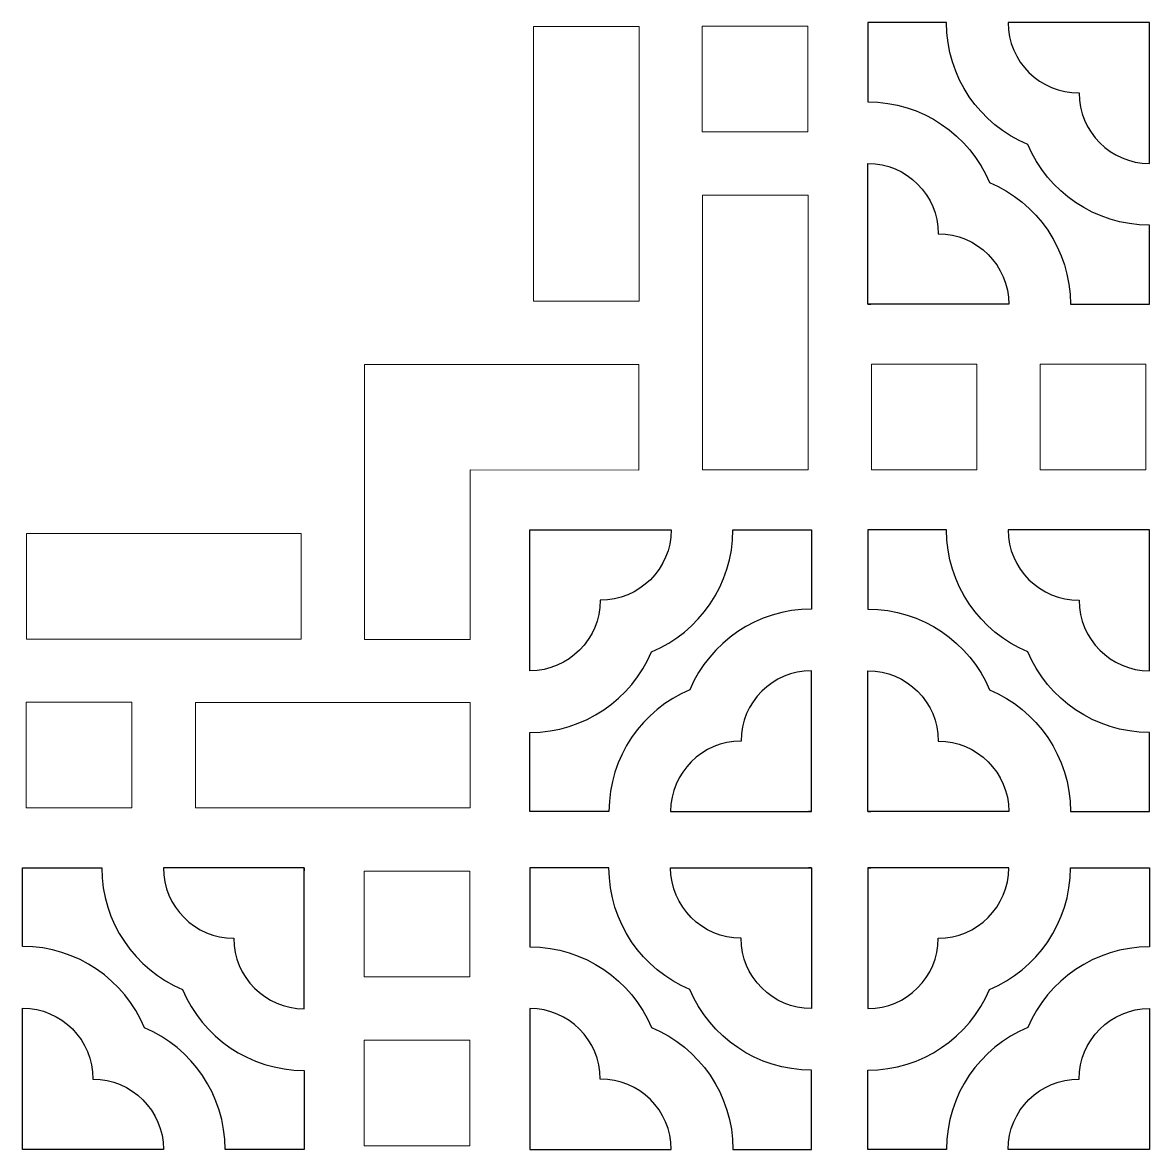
# Model space of a CAD drawing. Header units: centimetres. Extents: x -71 to 71, y -33 to 33.
# Drawn here: x -37.2 to -5.19, y -32.91 to -0.9 of the extents above; entities that cross this region are included whole.
import ezdxf

# ---------------------------------------------------------------- set-up
doc = ezdxf.new("R2010")
doc.units = ezdxf.units.CM
doc.header["$MEASUREMENT"] = 0
doc.layers.add('layer 1', color=7, linetype='Continuous')

msp = doc.modelspace()

# ---------------------------------------------------------------- linework, layer by layer
at = {"layer": 'layer 1', "color": 114, "lineweight": 9}
msp.add_lwpolyline([(-27.49494, -28.00771), (-24.49494, -28.00771), (-24.49494, -25.00773), (-27.49494, -25.00773), (-27.49494, -28.00771)], close=True, dxfattribs=at)
at = {"layer": 'layer 1', "color": 114}
for points, knots in [([(-8.64299, -4.36372), (-8.07369, -5.70974), (-6.74087, -6.6542), (-5.18773, -6.6542), (-5.18773, -6.6542), (-5.18773, -6.6542), (-5.18773, -8.9), (-5.18773, -8.9), (-5.18773, -8.9), (-5.18773, -8.9), (-7.43353, -8.9), (-7.43353, -8.9), (-7.43353, -8.9), (-7.43353, -7.34353), (-8.38219, -6.00849), (-9.73284, -5.44125), (-9.73284, -5.44125), (-10.30242, -4.09585), (-11.63503, -3.15167), (-13.18773, -3.15167), (-13.18773, -3.15167), (-13.18773, -3.15167), (-13.18773, -0.9), (-13.18773, -0.9), (-13.18773, -0.9), (-13.18773, -0.9), (-10.95367, -0.9), (-10.95367, -0.9), (-10.95367, -0.9), (-10.95367, -2.46078), (-9.99961, -3.79919), (-8.64299, -4.36372), (-8.64299, -4.36372), (-8.64299, -4.36372), (-8.64299, -4.36372), (-8.64299, -4.36372)], [0, 0, 0, 0, 0.1, 0.1, 0.1, 0.1, 0.2, 0.2, 0.2, 0.2, 0.3, 0.3, 0.3, 0.3, 0.4, 0.4, 0.4, 0.4, 0.5, 0.5, 0.5, 0.5, 0.6, 0.6, 0.6, 0.6, 0.7, 0.7, 0.7, 0.7, 0.8, 0.8, 0.8, 0.8, 1, 1, 1, 1]), ([(-5.18773, -4.9041), (-6.2904, -4.9041), (-7.18771, -4.00073), (-7.18771, -2.89993), (-7.18771, -2.89993), (-8.29281, -2.90823), (-9.20367, -2.00559), (-9.20367, -0.9), (-9.20367, -0.9), (-9.20367, -0.9), (-5.18773, -0.9), (-5.18773, -0.9), (-5.18773, -0.9), (-5.18773, -0.9), (-5.18773, -4.9041), (-5.18773, -4.9041)], [0, 0, 0, 0, 0.2, 0.2, 0.2, 0.2, 0.4, 0.4, 0.4, 0.4, 0.6, 0.6, 0.6, 0.6, 1, 1, 1, 1]), ([(-11.18773, -6.9), (-11.18773, -5.79561), (-12.08334, -4.90167), (-13.18773, -4.90167), (-13.18773, -4.90167), (-13.18773, -4.90167), (-13.18773, -8.9), (-13.18773, -8.9), (-13.18773, -8.9), (-13.18773, -8.9), (-9.18353, -8.9), (-9.18353, -8.9), (-9.18353, -8.9), (-9.18353, -7.7974), (-10.08695, -6.9), (-11.18773, -6.9), (-11.18773, -6.9), (-11.18773, -6.9), (-11.18773, -6.9), (-11.18773, -6.9)], [0, 0, 0, 0, 0.16666667, 0.16666667, 0.16666667, 0.16666667, 0.33333333, 0.33333333, 0.33333333, 0.33333333, 0.5, 0.5, 0.5, 0.5, 0.66666667, 0.66666667, 0.66666667, 0.66666667, 1, 1, 1, 1]), ([(-13.10531, -8.9), (-13.13266, -8.9011), (-13.16013, -8.90167), (-13.18773, -8.90167), (-13.18773, -8.90167), (-13.18785, -8.90167), (-13.18798, -8.90166), (-13.18811, -8.90166), (-13.18811, -8.90166), (-13.18811, -8.90166), (-13.10531, -8.9), (-13.10531, -8.9)], [0, 0, 0, 0, 0.25, 0.25, 0.25, 0.25, 0.5, 0.5, 0.5, 0.5, 1, 1, 1, 1]), ([(-22.78727, -19.31185), (-21.6846, -19.31185), (-20.78729, -18.40848), (-20.78729, -17.30768), (-20.78729, -17.30768), (-19.68219, -17.31598), (-18.77133, -16.41334), (-18.77133, -15.30775), (-18.77133, -15.30775), (-18.77133, -15.30775), (-22.78727, -15.30775), (-22.78727, -15.30775), (-22.78727, -15.30775), (-22.78727, -15.30775), (-22.78727, -19.31185), (-22.78727, -19.31185)], [0, 0, 0, 0, 0.2, 0.2, 0.2, 0.2, 0.4, 0.4, 0.4, 0.4, 0.6, 0.6, 0.6, 0.6, 1, 1, 1, 1]), ([(-19.33201, -18.77147), (-19.90131, -20.11749), (-21.23413, -21.06195), (-22.78727, -21.06195), (-22.78727, -21.06195), (-22.78727, -21.06195), (-22.78727, -23.30775), (-22.78727, -23.30775), (-22.78727, -23.30775), (-22.78727, -23.30775), (-20.54147, -23.30775), (-20.54147, -23.30775), (-20.54147, -23.30775), (-20.54147, -21.75128), (-19.59281, -20.41624), (-18.24216, -19.849), (-18.24216, -19.849), (-17.67258, -18.5036), (-16.33997, -17.55942), (-14.78727, -17.55942), (-14.78727, -17.55942), (-14.78727, -17.55942), (-14.78727, -15.30775), (-14.78727, -15.30775), (-14.78727, -15.30775), (-14.78727, -15.30775), (-17.02133, -15.30775), (-17.02133, -15.30775), (-17.02133, -15.30775), (-17.02133, -16.86853), (-17.97539, -18.20694), (-19.33201, -18.77147), (-19.33201, -18.77147), (-19.33201, -18.77147), (-19.33201, -18.77147), (-19.33201, -18.77147)], [0, 0, 0, 0, 0.1, 0.1, 0.1, 0.1, 0.2, 0.2, 0.2, 0.2, 0.3, 0.3, 0.3, 0.3, 0.4, 0.4, 0.4, 0.4, 0.5, 0.5, 0.5, 0.5, 0.6, 0.6, 0.6, 0.6, 0.7, 0.7, 0.7, 0.7, 0.8, 0.8, 0.8, 0.8, 1, 1, 1, 1]), ([(-8.64253, -18.77147), (-8.07323, -20.11749), (-6.74041, -21.06195), (-5.18727, -21.06195), (-5.18727, -21.06195), (-5.18727, -21.06195), (-5.18727, -23.30775), (-5.18727, -23.30775), (-5.18727, -23.30775), (-5.18727, -23.30775), (-7.43307, -23.30775), (-7.43307, -23.30775), (-7.43307, -23.30775), (-7.43307, -21.75128), (-8.38173, -20.41624), (-9.73238, -19.849), (-9.73238, -19.849), (-10.30196, -18.5036), (-11.63457, -17.55942), (-13.18727, -17.55942), (-13.18727, -17.55942), (-13.18727, -17.55942), (-13.18727, -15.30775), (-13.18727, -15.30775), (-13.18727, -15.30775), (-13.18727, -15.30775), (-10.95321, -15.30775), (-10.95321, -15.30775), (-10.95321, -15.30775), (-10.95321, -16.86853), (-9.99915, -18.20694), (-8.64253, -18.77147), (-8.64253, -18.77147), (-8.64253, -18.77147), (-8.64253, -18.77147), (-8.64253, -18.77147)], [0, 0, 0, 0, 0.1, 0.1, 0.1, 0.1, 0.2, 0.2, 0.2, 0.2, 0.3, 0.3, 0.3, 0.3, 0.4, 0.4, 0.4, 0.4, 0.5, 0.5, 0.5, 0.5, 0.6, 0.6, 0.6, 0.6, 0.7, 0.7, 0.7, 0.7, 0.8, 0.8, 0.8, 0.8, 1, 1, 1, 1]), ([(-5.18727, -19.31185), (-6.28994, -19.31185), (-7.18725, -18.40848), (-7.18725, -17.30768), (-7.18725, -17.30768), (-8.29235, -17.31598), (-9.20321, -16.41334), (-9.20321, -15.30775), (-9.20321, -15.30775), (-9.20321, -15.30775), (-5.18727, -15.30775), (-5.18727, -15.30775), (-5.18727, -15.30775), (-5.18727, -15.30775), (-5.18727, -19.31185), (-5.18727, -19.31185)], [0, 0, 0, 0, 0.2, 0.2, 0.2, 0.2, 0.4, 0.4, 0.4, 0.4, 0.6, 0.6, 0.6, 0.6, 1, 1, 1, 1]), ([(-16.78727, -21.30775), (-16.78727, -20.20336), (-15.89166, -19.30942), (-14.78727, -19.30942), (-14.78727, -19.30942), (-14.78727, -19.30942), (-14.78727, -23.30775), (-14.78727, -23.30775), (-14.78727, -23.30775), (-14.78727, -23.30775), (-18.79147, -23.30775), (-18.79147, -23.30775), (-18.79147, -23.30775), (-18.79147, -22.20515), (-17.88805, -21.30775), (-16.78727, -21.30775), (-16.78727, -21.30775), (-16.78727, -21.30775), (-16.78727, -21.30775), (-16.78727, -21.30775)], [0, 0, 0, 0, 0.16666667, 0.16666667, 0.16666667, 0.16666667, 0.33333333, 0.33333333, 0.33333333, 0.33333333, 0.5, 0.5, 0.5, 0.5, 0.66666667, 0.66666667, 0.66666667, 0.66666667, 1, 1, 1, 1]), ([(-11.18727, -21.30775), (-11.18727, -20.20336), (-12.08288, -19.30942), (-13.18727, -19.30942), (-13.18727, -19.30942), (-13.18727, -19.30942), (-13.18727, -23.30775), (-13.18727, -23.30775), (-13.18727, -23.30775), (-13.18727, -23.30775), (-9.18307, -23.30775), (-9.18307, -23.30775), (-9.18307, -23.30775), (-9.18307, -22.20515), (-10.08649, -21.30775), (-11.18727, -21.30775), (-11.18727, -21.30775), (-11.18727, -21.30775), (-11.18727, -21.30775), (-11.18727, -21.30775)], [0, 0, 0, 0, 0.16666667, 0.16666667, 0.16666667, 0.16666667, 0.33333333, 0.33333333, 0.33333333, 0.33333333, 0.5, 0.5, 0.5, 0.5, 0.66666667, 0.66666667, 0.66666667, 0.66666667, 1, 1, 1, 1]), ([(-14.86969, -23.30775), (-14.84234, -23.30885), (-14.81487, -23.30942), (-14.78727, -23.30942), (-14.78727, -23.30942), (-14.78715, -23.30942), (-14.78702, -23.30941), (-14.78689, -23.30941), (-14.78689, -23.30941), (-14.78689, -23.30941), (-14.86969, -23.30775), (-14.86969, -23.30775)], [0, 0, 0, 0, 0.25, 0.25, 0.25, 0.25, 0.5, 0.5, 0.5, 0.5, 1, 1, 1, 1]), ([(-13.10485, -23.30775), (-13.1322, -23.30885), (-13.15967, -23.30942), (-13.18727, -23.30942), (-13.18727, -23.30942), (-13.18739, -23.30942), (-13.18752, -23.30941), (-13.18765, -23.30941), (-13.18765, -23.30941), (-13.18765, -23.30941), (-13.10485, -23.30775), (-13.10485, -23.30775)], [0, 0, 0, 0, 0.25, 0.25, 0.25, 0.25, 0.5, 0.5, 0.5, 0.5, 1, 1, 1, 1]), ([(-33.7363, -29.45244), (-32.39028, -30.02174), (-31.44582, -31.35456), (-31.44582, -32.9077), (-31.44582, -32.9077), (-31.44582, -32.9077), (-29.20002, -32.9077), (-29.20002, -32.9077), (-29.20002, -32.9077), (-29.20002, -32.9077), (-29.20002, -30.6619), (-29.20002, -30.6619), (-29.20002, -30.6619), (-30.75649, -30.6619), (-32.09153, -29.71324), (-32.65877, -28.36259), (-32.65877, -28.36259), (-34.00417, -27.79301), (-34.94835, -26.4604), (-34.94835, -24.9077), (-34.94835, -24.9077), (-34.94835, -24.9077), (-37.20002, -24.9077), (-37.20002, -24.9077), (-37.20002, -24.9077), (-37.20002, -24.9077), (-37.20002, -27.14176), (-37.20002, -27.14176), (-37.20002, -27.14176), (-35.63924, -27.14176), (-34.30083, -28.09582), (-33.7363, -29.45244), (-33.7363, -29.45244), (-33.7363, -29.45244), (-33.7363, -29.45244), (-33.7363, -29.45244)], [0, 0, 0, 0, 0.1, 0.1, 0.1, 0.1, 0.2, 0.2, 0.2, 0.2, 0.3, 0.3, 0.3, 0.3, 0.4, 0.4, 0.4, 0.4, 0.5, 0.5, 0.5, 0.5, 0.6, 0.6, 0.6, 0.6, 0.7, 0.7, 0.7, 0.7, 0.8, 0.8, 0.8, 0.8, 1, 1, 1, 1]), ([(-31.20002, -26.9077), (-32.30441, -26.9077), (-33.19835, -26.01209), (-33.19835, -24.9077), (-33.19835, -24.9077), (-33.19835, -24.9077), (-29.20002, -24.9077), (-29.20002, -24.9077), (-29.20002, -24.9077), (-29.20002, -24.9077), (-29.20002, -28.9119), (-29.20002, -28.9119), (-29.20002, -28.9119), (-30.30262, -28.9119), (-31.20002, -28.00848), (-31.20002, -26.9077), (-31.20002, -26.9077), (-31.20002, -26.9077), (-31.20002, -26.9077), (-31.20002, -26.9077)], [0, 0, 0, 0, 0.16666667, 0.16666667, 0.16666667, 0.16666667, 0.33333333, 0.33333333, 0.33333333, 0.33333333, 0.5, 0.5, 0.5, 0.5, 0.66666667, 0.66666667, 0.66666667, 0.66666667, 1, 1, 1, 1]), ([(-29.20002, -24.99012), (-29.19892, -24.96277), (-29.19835, -24.9353), (-29.19835, -24.9077), (-29.19835, -24.9077), (-29.19835, -24.90758), (-29.19836, -24.90745), (-29.19836, -24.90732), (-29.19836, -24.90732), (-29.19836, -24.90732), (-29.20002, -24.99012), (-29.20002, -24.99012)], [0, 0, 0, 0, 0.25, 0.25, 0.25, 0.25, 0.5, 0.5, 0.5, 0.5, 1, 1, 1, 1]), ([(-19.33201, -29.44403), (-19.90131, -28.09801), (-21.23413, -27.15355), (-22.78727, -27.15355), (-22.78727, -27.15355), (-22.78727, -27.15355), (-22.78727, -24.90775), (-22.78727, -24.90775), (-22.78727, -24.90775), (-22.78727, -24.90775), (-20.54147, -24.90775), (-20.54147, -24.90775), (-20.54147, -24.90775), (-20.54147, -26.46422), (-19.59281, -27.79926), (-18.24216, -28.3665), (-18.24216, -28.3665), (-17.67258, -29.7119), (-16.33997, -30.65608), (-14.78727, -30.65608), (-14.78727, -30.65608), (-14.78727, -30.65608), (-14.78727, -32.90775), (-14.78727, -32.90775), (-14.78727, -32.90775), (-14.78727, -32.90775), (-17.02133, -32.90775), (-17.02133, -32.90775), (-17.02133, -32.90775), (-17.02133, -31.34697), (-17.97539, -30.00856), (-19.33201, -29.44403), (-19.33201, -29.44403), (-19.33201, -29.44403), (-19.33201, -29.44403), (-19.33201, -29.44403)], [0, 0, 0, 0, 0.1, 0.1, 0.1, 0.1, 0.2, 0.2, 0.2, 0.2, 0.3, 0.3, 0.3, 0.3, 0.4, 0.4, 0.4, 0.4, 0.5, 0.5, 0.5, 0.5, 0.6, 0.6, 0.6, 0.6, 0.7, 0.7, 0.7, 0.7, 0.8, 0.8, 0.8, 0.8, 1, 1, 1, 1]), ([(-16.78727, -26.90775), (-16.78727, -28.01214), (-15.89166, -28.90608), (-14.78727, -28.90608), (-14.78727, -28.90608), (-14.78727, -28.90608), (-14.78727, -24.90775), (-14.78727, -24.90775), (-14.78727, -24.90775), (-14.78727, -24.90775), (-18.79147, -24.90775), (-18.79147, -24.90775), (-18.79147, -24.90775), (-18.79147, -26.01035), (-17.88805, -26.90775), (-16.78727, -26.90775), (-16.78727, -26.90775), (-16.78727, -26.90775), (-16.78727, -26.90775), (-16.78727, -26.90775)], [0, 0, 0, 0, 0.16666667, 0.16666667, 0.16666667, 0.16666667, 0.33333333, 0.33333333, 0.33333333, 0.33333333, 0.5, 0.5, 0.5, 0.5, 0.66666667, 0.66666667, 0.66666667, 0.66666667, 1, 1, 1, 1]), ([(-14.86969, -24.90775), (-14.84234, -24.90665), (-14.81487, -24.90608), (-14.78727, -24.90608), (-14.78727, -24.90608), (-14.78715, -24.90608), (-14.78702, -24.90609), (-14.78689, -24.90609), (-14.78689, -24.90609), (-14.78689, -24.90609), (-14.86969, -24.90775), (-14.86969, -24.90775)], [0, 0, 0, 0, 0.25, 0.25, 0.25, 0.25, 0.5, 0.5, 0.5, 0.5, 1, 1, 1, 1]), ([(-13.10485, -24.90775), (-13.1322, -24.90665), (-13.15967, -24.90608), (-13.18727, -24.90608), (-13.18727, -24.90608), (-13.18739, -24.90608), (-13.18752, -24.90609), (-13.18765, -24.90609), (-13.18765, -24.90609), (-13.18765, -24.90609), (-13.10485, -24.90775), (-13.10485, -24.90775)], [0, 0, 0, 0, 0.25, 0.25, 0.25, 0.25, 0.5, 0.5, 0.5, 0.5, 1, 1, 1, 1]), ([(-8.64253, -29.44403), (-8.07323, -28.09801), (-6.74041, -27.15355), (-5.18727, -27.15355), (-5.18727, -27.15355), (-5.18727, -27.15355), (-5.18727, -24.90775), (-5.18727, -24.90775), (-5.18727, -24.90775), (-5.18727, -24.90775), (-7.43307, -24.90775), (-7.43307, -24.90775), (-7.43307, -24.90775), (-7.43307, -26.46422), (-8.38173, -27.79926), (-9.73238, -28.3665), (-9.73238, -28.3665), (-10.30196, -29.7119), (-11.63457, -30.65608), (-13.18727, -30.65608), (-13.18727, -30.65608), (-13.18727, -30.65608), (-13.18727, -32.90775), (-13.18727, -32.90775), (-13.18727, -32.90775), (-13.18727, -32.90775), (-10.95321, -32.90775), (-10.95321, -32.90775), (-10.95321, -32.90775), (-10.95321, -31.34697), (-9.99915, -30.00856), (-8.64253, -29.44403), (-8.64253, -29.44403), (-8.64253, -29.44403), (-8.64253, -29.44403), (-8.64253, -29.44403)], [0, 0, 0, 0, 0.1, 0.1, 0.1, 0.1, 0.2, 0.2, 0.2, 0.2, 0.3, 0.3, 0.3, 0.3, 0.4, 0.4, 0.4, 0.4, 0.5, 0.5, 0.5, 0.5, 0.6, 0.6, 0.6, 0.6, 0.7, 0.7, 0.7, 0.7, 0.8, 0.8, 0.8, 0.8, 1, 1, 1, 1]), ([(-11.18727, -26.90775), (-11.18727, -28.01214), (-12.08288, -28.90608), (-13.18727, -28.90608), (-13.18727, -28.90608), (-13.18727, -28.90608), (-13.18727, -24.90775), (-13.18727, -24.90775), (-13.18727, -24.90775), (-13.18727, -24.90775), (-9.18307, -24.90775), (-9.18307, -24.90775), (-9.18307, -24.90775), (-9.18307, -26.01035), (-10.08649, -26.90775), (-11.18727, -26.90775), (-11.18727, -26.90775), (-11.18727, -26.90775), (-11.18727, -26.90775), (-11.18727, -26.90775)], [0, 0, 0, 0, 0.16666667, 0.16666667, 0.16666667, 0.16666667, 0.33333333, 0.33333333, 0.33333333, 0.33333333, 0.5, 0.5, 0.5, 0.5, 0.66666667, 0.66666667, 0.66666667, 0.66666667, 1, 1, 1, 1]), ([(-33.19592, -32.9077), (-33.19592, -31.80503), (-34.09929, -30.90772), (-35.20009, -30.90772), (-35.20009, -30.90772), (-35.19179, -29.80262), (-36.09443, -28.89176), (-37.20002, -28.89176), (-37.20002, -28.89176), (-37.20002, -28.89176), (-37.20002, -32.9077), (-37.20002, -32.9077), (-37.20002, -32.9077), (-37.20002, -32.9077), (-33.19592, -32.9077), (-33.19592, -32.9077)], [0, 0, 0, 0, 0.2, 0.2, 0.2, 0.2, 0.4, 0.4, 0.4, 0.4, 0.6, 0.6, 0.6, 0.6, 1, 1, 1, 1]), ([(-22.78727, -28.90365), (-21.6846, -28.90365), (-20.78729, -29.80702), (-20.78729, -30.90782), (-20.78729, -30.90782), (-19.68219, -30.89952), (-18.77133, -31.80216), (-18.77133, -32.90775), (-18.77133, -32.90775), (-18.77133, -32.90775), (-22.78727, -32.90775), (-22.78727, -32.90775), (-22.78727, -32.90775), (-22.78727, -32.90775), (-22.78727, -28.90365), (-22.78727, -28.90365)], [0, 0, 0, 0, 0.2, 0.2, 0.2, 0.2, 0.4, 0.4, 0.4, 0.4, 0.6, 0.6, 0.6, 0.6, 1, 1, 1, 1]), ([(-5.18727, -28.90365), (-6.28994, -28.90365), (-7.18725, -29.80702), (-7.18725, -30.90782), (-7.18725, -30.90782), (-8.29235, -30.89952), (-9.20321, -31.80216), (-9.20321, -32.90775), (-9.20321, -32.90775), (-9.20321, -32.90775), (-5.18727, -32.90775), (-5.18727, -32.90775), (-5.18727, -32.90775), (-5.18727, -32.90775), (-5.18727, -28.90365), (-5.18727, -28.90365)], [0, 0, 0, 0, 0.2, 0.2, 0.2, 0.2, 0.4, 0.4, 0.4, 0.4, 0.6, 0.6, 0.6, 0.6, 1, 1, 1, 1])]:
    msp.add_open_spline(points, degree=3, knots=knots, dxfattribs=at)
at = {"layer": 'layer 1', "color": 250, "lineweight": 9}
for points, knots in [([(-8.64299, -4.36372), (-8.07369, -5.70974), (-6.74087, -6.6542), (-5.18773, -6.6542), (-5.18773, -6.6542), (-5.18773, -6.6542), (-5.18773, -8.9), (-5.18773, -8.9), (-5.18773, -8.9), (-5.18773, -8.9), (-7.43353, -8.9), (-7.43353, -8.9), (-7.43353, -8.9), (-7.43353, -7.34353), (-8.38219, -6.00849), (-9.73284, -5.44125), (-9.73284, -5.44125), (-10.30242, -4.09585), (-11.63503, -3.15167), (-13.18773, -3.15167), (-13.18773, -3.15167), (-13.18773, -3.15167), (-13.18773, -0.9), (-13.18773, -0.9), (-13.18773, -0.9), (-13.18773, -0.9), (-10.95367, -0.9), (-10.95367, -0.9), (-10.95367, -0.9), (-10.95367, -2.46078), (-9.99961, -3.79919), (-8.64299, -4.36372)], [0, 0, 0, 0, 0.11111111, 0.11111111, 0.11111111, 0.11111111, 0.22222222, 0.22222222, 0.22222222, 0.22222222, 0.33333333, 0.33333333, 0.33333333, 0.33333333, 0.44444444, 0.44444444, 0.44444444, 0.44444444, 0.55555556, 0.55555556, 0.55555556, 0.55555556, 0.66666667, 0.66666667, 0.66666667, 0.66666667, 0.77777778, 0.77777778, 0.77777778, 0.77777778, 1, 1, 1, 1]), ([(-5.18773, -4.9041), (-6.2904, -4.9041), (-7.18771, -4.00073), (-7.18771, -2.89993), (-7.18771, -2.89993), (-8.29281, -2.90823), (-9.20367, -2.00559), (-9.20367, -0.9), (-9.20367, -0.9), (-9.20367, -0.9), (-5.18773, -0.9), (-5.18773, -0.9), (-5.18773, -0.9), (-5.18773, -0.9), (-5.18773, -4.9041), (-5.18773, -4.9041)], [0, 0, 0, 0, 0.2, 0.2, 0.2, 0.2, 0.4, 0.4, 0.4, 0.4, 0.6, 0.6, 0.6, 0.6, 1, 1, 1, 1]), ([(-11.18773, -6.9), (-11.18773, -5.79561), (-12.08334, -4.90167), (-13.18773, -4.90167), (-13.18773, -4.90167), (-13.18773, -4.90167), (-13.18773, -8.9), (-13.18773, -8.9), (-13.18773, -8.9), (-13.18773, -8.9), (-9.18353, -8.9), (-9.18353, -8.9), (-9.18353, -8.9), (-9.18353, -7.7974), (-10.08695, -6.9), (-11.18773, -6.9)], [0, 0, 0, 0, 0.2, 0.2, 0.2, 0.2, 0.4, 0.4, 0.4, 0.4, 0.6, 0.6, 0.6, 0.6, 1, 1, 1, 1]), ([(-13.10531, -8.9), (-13.13266, -8.9011), (-13.16013, -8.90167), (-13.18773, -8.90167), (-13.18773, -8.90167), (-13.18785, -8.90167), (-13.18798, -8.90166), (-13.18811, -8.90166)], [0, 0, 0, 0, 0.33333333, 0.33333333, 0.33333333, 0.33333333, 1, 1, 1, 1]), ([(-22.78727, -19.31185), (-21.6846, -19.31185), (-20.78729, -18.40848), (-20.78729, -17.30768), (-20.78729, -17.30768), (-19.68219, -17.31598), (-18.77133, -16.41334), (-18.77133, -15.30775), (-18.77133, -15.30775), (-18.77133, -15.30775), (-22.78727, -15.30775), (-22.78727, -15.30775), (-22.78727, -15.30775), (-22.78727, -15.30775), (-22.78727, -19.31185), (-22.78727, -19.31185)], [0, 0, 0, 0, 0.2, 0.2, 0.2, 0.2, 0.4, 0.4, 0.4, 0.4, 0.6, 0.6, 0.6, 0.6, 1, 1, 1, 1]), ([(-19.33201, -18.77147), (-19.90131, -20.11749), (-21.23413, -21.06195), (-22.78727, -21.06195), (-22.78727, -21.06195), (-22.78727, -21.06195), (-22.78727, -23.30775), (-22.78727, -23.30775), (-22.78727, -23.30775), (-22.78727, -23.30775), (-20.54147, -23.30775), (-20.54147, -23.30775), (-20.54147, -23.30775), (-20.54147, -21.75128), (-19.59281, -20.41624), (-18.24216, -19.849), (-18.24216, -19.849), (-17.67258, -18.5036), (-16.33997, -17.55942), (-14.78727, -17.55942), (-14.78727, -17.55942), (-14.78727, -17.55942), (-14.78727, -15.30775), (-14.78727, -15.30775), (-14.78727, -15.30775), (-14.78727, -15.30775), (-17.02133, -15.30775), (-17.02133, -15.30775), (-17.02133, -15.30775), (-17.02133, -16.86853), (-17.97539, -18.20694), (-19.33201, -18.77147)], [0, 0, 0, 0, 0.11111111, 0.11111111, 0.11111111, 0.11111111, 0.22222222, 0.22222222, 0.22222222, 0.22222222, 0.33333333, 0.33333333, 0.33333333, 0.33333333, 0.44444444, 0.44444444, 0.44444444, 0.44444444, 0.55555556, 0.55555556, 0.55555556, 0.55555556, 0.66666667, 0.66666667, 0.66666667, 0.66666667, 0.77777778, 0.77777778, 0.77777778, 0.77777778, 1, 1, 1, 1]), ([(-8.64253, -18.77147), (-8.07323, -20.11749), (-6.74041, -21.06195), (-5.18727, -21.06195), (-5.18727, -21.06195), (-5.18727, -21.06195), (-5.18727, -23.30775), (-5.18727, -23.30775), (-5.18727, -23.30775), (-5.18727, -23.30775), (-7.43307, -23.30775), (-7.43307, -23.30775), (-7.43307, -23.30775), (-7.43307, -21.75128), (-8.38173, -20.41624), (-9.73238, -19.849), (-9.73238, -19.849), (-10.30196, -18.5036), (-11.63457, -17.55942), (-13.18727, -17.55942), (-13.18727, -17.55942), (-13.18727, -17.55942), (-13.18727, -15.30775), (-13.18727, -15.30775), (-13.18727, -15.30775), (-13.18727, -15.30775), (-10.95321, -15.30775), (-10.95321, -15.30775), (-10.95321, -15.30775), (-10.95321, -16.86853), (-9.99915, -18.20694), (-8.64253, -18.77147)], [0, 0, 0, 0, 0.11111111, 0.11111111, 0.11111111, 0.11111111, 0.22222222, 0.22222222, 0.22222222, 0.22222222, 0.33333333, 0.33333333, 0.33333333, 0.33333333, 0.44444444, 0.44444444, 0.44444444, 0.44444444, 0.55555556, 0.55555556, 0.55555556, 0.55555556, 0.66666667, 0.66666667, 0.66666667, 0.66666667, 0.77777778, 0.77777778, 0.77777778, 0.77777778, 1, 1, 1, 1]), ([(-5.18727, -19.31185), (-6.28994, -19.31185), (-7.18725, -18.40848), (-7.18725, -17.30768), (-7.18725, -17.30768), (-8.29235, -17.31598), (-9.20321, -16.41334), (-9.20321, -15.30775), (-9.20321, -15.30775), (-9.20321, -15.30775), (-5.18727, -15.30775), (-5.18727, -15.30775), (-5.18727, -15.30775), (-5.18727, -15.30775), (-5.18727, -19.31185), (-5.18727, -19.31185)], [0, 0, 0, 0, 0.2, 0.2, 0.2, 0.2, 0.4, 0.4, 0.4, 0.4, 0.6, 0.6, 0.6, 0.6, 1, 1, 1, 1]), ([(-16.78727, -21.30775), (-16.78727, -20.20336), (-15.89166, -19.30942), (-14.78727, -19.30942), (-14.78727, -19.30942), (-14.78727, -19.30942), (-14.78727, -23.30775), (-14.78727, -23.30775), (-14.78727, -23.30775), (-14.78727, -23.30775), (-18.79147, -23.30775), (-18.79147, -23.30775), (-18.79147, -23.30775), (-18.79147, -22.20515), (-17.88805, -21.30775), (-16.78727, -21.30775)], [0, 0, 0, 0, 0.2, 0.2, 0.2, 0.2, 0.4, 0.4, 0.4, 0.4, 0.6, 0.6, 0.6, 0.6, 1, 1, 1, 1]), ([(-11.18727, -21.30775), (-11.18727, -20.20336), (-12.08288, -19.30942), (-13.18727, -19.30942), (-13.18727, -19.30942), (-13.18727, -19.30942), (-13.18727, -23.30775), (-13.18727, -23.30775), (-13.18727, -23.30775), (-13.18727, -23.30775), (-9.18307, -23.30775), (-9.18307, -23.30775), (-9.18307, -23.30775), (-9.18307, -22.20515), (-10.08649, -21.30775), (-11.18727, -21.30775)], [0, 0, 0, 0, 0.2, 0.2, 0.2, 0.2, 0.4, 0.4, 0.4, 0.4, 0.6, 0.6, 0.6, 0.6, 1, 1, 1, 1]), ([(-14.86969, -23.30775), (-14.84234, -23.30885), (-14.81487, -23.30942), (-14.78727, -23.30942), (-14.78727, -23.30942), (-14.78715, -23.30942), (-14.78702, -23.30941), (-14.78689, -23.30941)], [0, 0, 0, 0, 0.33333333, 0.33333333, 0.33333333, 0.33333333, 1, 1, 1, 1]), ([(-13.10485, -23.30775), (-13.1322, -23.30885), (-13.15967, -23.30942), (-13.18727, -23.30942), (-13.18727, -23.30942), (-13.18739, -23.30942), (-13.18752, -23.30941), (-13.18765, -23.30941)], [0, 0, 0, 0, 0.33333333, 0.33333333, 0.33333333, 0.33333333, 1, 1, 1, 1]), ([(-33.7363, -29.45244), (-32.39028, -30.02174), (-31.44582, -31.35456), (-31.44582, -32.9077), (-31.44582, -32.9077), (-31.44582, -32.9077), (-29.20002, -32.9077), (-29.20002, -32.9077), (-29.20002, -32.9077), (-29.20002, -32.9077), (-29.20002, -30.6619), (-29.20002, -30.6619), (-29.20002, -30.6619), (-30.75649, -30.6619), (-32.09153, -29.71324), (-32.65877, -28.36259), (-32.65877, -28.36259), (-34.00417, -27.79301), (-34.94835, -26.4604), (-34.94835, -24.9077), (-34.94835, -24.9077), (-34.94835, -24.9077), (-37.20002, -24.9077), (-37.20002, -24.9077), (-37.20002, -24.9077), (-37.20002, -24.9077), (-37.20002, -27.14176), (-37.20002, -27.14176), (-37.20002, -27.14176), (-35.63924, -27.14176), (-34.30083, -28.09582), (-33.7363, -29.45244)], [0, 0, 0, 0, 0.11111111, 0.11111111, 0.11111111, 0.11111111, 0.22222222, 0.22222222, 0.22222222, 0.22222222, 0.33333333, 0.33333333, 0.33333333, 0.33333333, 0.44444444, 0.44444444, 0.44444444, 0.44444444, 0.55555556, 0.55555556, 0.55555556, 0.55555556, 0.66666667, 0.66666667, 0.66666667, 0.66666667, 0.77777778, 0.77777778, 0.77777778, 0.77777778, 1, 1, 1, 1]), ([(-31.20002, -26.9077), (-32.30441, -26.9077), (-33.19835, -26.01209), (-33.19835, -24.9077), (-33.19835, -24.9077), (-33.19835, -24.9077), (-29.20002, -24.9077), (-29.20002, -24.9077), (-29.20002, -24.9077), (-29.20002, -24.9077), (-29.20002, -28.9119), (-29.20002, -28.9119), (-29.20002, -28.9119), (-30.30262, -28.9119), (-31.20002, -28.00848), (-31.20002, -26.9077)], [0, 0, 0, 0, 0.2, 0.2, 0.2, 0.2, 0.4, 0.4, 0.4, 0.4, 0.6, 0.6, 0.6, 0.6, 1, 1, 1, 1]), ([(-29.20002, -24.99012), (-29.19892, -24.96277), (-29.19835, -24.9353), (-29.19835, -24.9077), (-29.19835, -24.9077), (-29.19835, -24.90758), (-29.19836, -24.90745), (-29.19836, -24.90732)], [0, 0, 0, 0, 0.33333333, 0.33333333, 0.33333333, 0.33333333, 1, 1, 1, 1]), ([(-19.33201, -29.44403), (-19.90131, -28.09801), (-21.23413, -27.15355), (-22.78727, -27.15355), (-22.78727, -27.15355), (-22.78727, -27.15355), (-22.78727, -24.90775), (-22.78727, -24.90775), (-22.78727, -24.90775), (-22.78727, -24.90775), (-20.54147, -24.90775), (-20.54147, -24.90775), (-20.54147, -24.90775), (-20.54147, -26.46422), (-19.59281, -27.79926), (-18.24216, -28.3665), (-18.24216, -28.3665), (-17.67258, -29.7119), (-16.33997, -30.65608), (-14.78727, -30.65608), (-14.78727, -30.65608), (-14.78727, -30.65608), (-14.78727, -32.90775), (-14.78727, -32.90775), (-14.78727, -32.90775), (-14.78727, -32.90775), (-17.02133, -32.90775), (-17.02133, -32.90775), (-17.02133, -32.90775), (-17.02133, -31.34697), (-17.97539, -30.00856), (-19.33201, -29.44403)], [0, 0, 0, 0, 0.11111111, 0.11111111, 0.11111111, 0.11111111, 0.22222222, 0.22222222, 0.22222222, 0.22222222, 0.33333333, 0.33333333, 0.33333333, 0.33333333, 0.44444444, 0.44444444, 0.44444444, 0.44444444, 0.55555556, 0.55555556, 0.55555556, 0.55555556, 0.66666667, 0.66666667, 0.66666667, 0.66666667, 0.77777778, 0.77777778, 0.77777778, 0.77777778, 1, 1, 1, 1]), ([(-16.78727, -26.90775), (-16.78727, -28.01214), (-15.89166, -28.90608), (-14.78727, -28.90608), (-14.78727, -28.90608), (-14.78727, -28.90608), (-14.78727, -24.90775), (-14.78727, -24.90775), (-14.78727, -24.90775), (-14.78727, -24.90775), (-18.79147, -24.90775), (-18.79147, -24.90775), (-18.79147, -24.90775), (-18.79147, -26.01035), (-17.88805, -26.90775), (-16.78727, -26.90775)], [0, 0, 0, 0, 0.2, 0.2, 0.2, 0.2, 0.4, 0.4, 0.4, 0.4, 0.6, 0.6, 0.6, 0.6, 1, 1, 1, 1]), ([(-14.86969, -24.90775), (-14.84234, -24.90665), (-14.81487, -24.90608), (-14.78727, -24.90608), (-14.78727, -24.90608), (-14.78715, -24.90608), (-14.78702, -24.90609), (-14.78689, -24.90609)], [0, 0, 0, 0, 0.33333333, 0.33333333, 0.33333333, 0.33333333, 1, 1, 1, 1]), ([(-13.10485, -24.90775), (-13.1322, -24.90665), (-13.15967, -24.90608), (-13.18727, -24.90608), (-13.18727, -24.90608), (-13.18739, -24.90608), (-13.18752, -24.90609), (-13.18765, -24.90609)], [0, 0, 0, 0, 0.33333333, 0.33333333, 0.33333333, 0.33333333, 1, 1, 1, 1]), ([(-8.64253, -29.44403), (-8.07323, -28.09801), (-6.74041, -27.15355), (-5.18727, -27.15355), (-5.18727, -27.15355), (-5.18727, -27.15355), (-5.18727, -24.90775), (-5.18727, -24.90775), (-5.18727, -24.90775), (-5.18727, -24.90775), (-7.43307, -24.90775), (-7.43307, -24.90775), (-7.43307, -24.90775), (-7.43307, -26.46422), (-8.38173, -27.79926), (-9.73238, -28.3665), (-9.73238, -28.3665), (-10.30196, -29.7119), (-11.63457, -30.65608), (-13.18727, -30.65608), (-13.18727, -30.65608), (-13.18727, -30.65608), (-13.18727, -32.90775), (-13.18727, -32.90775), (-13.18727, -32.90775), (-13.18727, -32.90775), (-10.95321, -32.90775), (-10.95321, -32.90775), (-10.95321, -32.90775), (-10.95321, -31.34697), (-9.99915, -30.00856), (-8.64253, -29.44403)], [0, 0, 0, 0, 0.11111111, 0.11111111, 0.11111111, 0.11111111, 0.22222222, 0.22222222, 0.22222222, 0.22222222, 0.33333333, 0.33333333, 0.33333333, 0.33333333, 0.44444444, 0.44444444, 0.44444444, 0.44444444, 0.55555556, 0.55555556, 0.55555556, 0.55555556, 0.66666667, 0.66666667, 0.66666667, 0.66666667, 0.77777778, 0.77777778, 0.77777778, 0.77777778, 1, 1, 1, 1]), ([(-11.18727, -26.90775), (-11.18727, -28.01214), (-12.08288, -28.90608), (-13.18727, -28.90608), (-13.18727, -28.90608), (-13.18727, -28.90608), (-13.18727, -24.90775), (-13.18727, -24.90775), (-13.18727, -24.90775), (-13.18727, -24.90775), (-9.18307, -24.90775), (-9.18307, -24.90775), (-9.18307, -24.90775), (-9.18307, -26.01035), (-10.08649, -26.90775), (-11.18727, -26.90775)], [0, 0, 0, 0, 0.2, 0.2, 0.2, 0.2, 0.4, 0.4, 0.4, 0.4, 0.6, 0.6, 0.6, 0.6, 1, 1, 1, 1]), ([(-33.19592, -32.9077), (-33.19592, -31.80503), (-34.09929, -30.90772), (-35.20009, -30.90772), (-35.20009, -30.90772), (-35.19179, -29.80262), (-36.09443, -28.89176), (-37.20002, -28.89176), (-37.20002, -28.89176), (-37.20002, -28.89176), (-37.20002, -32.9077), (-37.20002, -32.9077), (-37.20002, -32.9077), (-37.20002, -32.9077), (-33.19592, -32.9077), (-33.19592, -32.9077)], [0, 0, 0, 0, 0.2, 0.2, 0.2, 0.2, 0.4, 0.4, 0.4, 0.4, 0.6, 0.6, 0.6, 0.6, 1, 1, 1, 1]), ([(-22.78727, -28.90365), (-21.6846, -28.90365), (-20.78729, -29.80702), (-20.78729, -30.90782), (-20.78729, -30.90782), (-19.68219, -30.89952), (-18.77133, -31.80216), (-18.77133, -32.90775), (-18.77133, -32.90775), (-18.77133, -32.90775), (-22.78727, -32.90775), (-22.78727, -32.90775), (-22.78727, -32.90775), (-22.78727, -32.90775), (-22.78727, -28.90365), (-22.78727, -28.90365)], [0, 0, 0, 0, 0.2, 0.2, 0.2, 0.2, 0.4, 0.4, 0.4, 0.4, 0.6, 0.6, 0.6, 0.6, 1, 1, 1, 1]), ([(-5.18727, -28.90365), (-6.28994, -28.90365), (-7.18725, -29.80702), (-7.18725, -30.90782), (-7.18725, -30.90782), (-8.29235, -30.89952), (-9.20321, -31.80216), (-9.20321, -32.90775), (-9.20321, -32.90775), (-9.20321, -32.90775), (-5.18727, -32.90775), (-5.18727, -32.90775), (-5.18727, -32.90775), (-5.18727, -32.90775), (-5.18727, -28.90365), (-5.18727, -28.90365)], [0, 0, 0, 0, 0.2, 0.2, 0.2, 0.2, 0.4, 0.4, 0.4, 0.4, 0.6, 0.6, 0.6, 0.6, 1, 1, 1, 1])]:
    msp.add_open_spline(points, degree=3, knots=knots, dxfattribs=at)
at = {"layer": 'layer 1', "color": 114, "lineweight": 9}
for points, knots in [([(-19.68525, -1.01498), (-19.68525, -1.01498), (-19.68525, -8.81498), (-19.68525, -8.81498), (-19.68525, -8.81498), (-19.68525, -8.81498), (-22.68524, -8.81498), (-22.68524, -8.81498), (-22.68524, -8.81498), (-22.68524, -8.81498), (-22.68524, -1.01498), (-22.68524, -1.01498), (-22.68524, -1.01498), (-22.68524, -1.01498), (-19.68525, -1.01498), (-19.68525, -1.01498)], [0, 0, 0, 0, 0.2, 0.2, 0.2, 0.2, 0.4, 0.4, 0.4, 0.4, 0.6, 0.6, 0.6, 0.6, 1, 1, 1, 1]), ([(-14.89128, -1.00155), (-14.89128, -1.00155), (-14.89128, -4.00155), (-14.89128, -4.00155), (-14.89128, -4.00155), (-14.89128, -4.00155), (-17.89128, -4.00155), (-17.89128, -4.00155), (-17.89128, -4.00155), (-17.89128, -4.00155), (-17.89128, -1.00155), (-17.89128, -1.00155), (-17.89128, -1.00155), (-17.89128, -1.00155), (-14.89128, -1.00155), (-14.89128, -1.00155)], [0, 0, 0, 0, 0.2, 0.2, 0.2, 0.2, 0.4, 0.4, 0.4, 0.4, 0.6, 0.6, 0.6, 0.6, 1, 1, 1, 1]), ([(-14.8869, -5.80397), (-14.8869, -5.80397), (-14.8869, -13.60397), (-14.8869, -13.60397), (-14.8869, -13.60397), (-14.8869, -13.60397), (-17.88689, -13.60397), (-17.88689, -13.60397), (-17.88689, -13.60397), (-17.88689, -13.60397), (-17.88689, -5.80397), (-17.88689, -5.80397), (-17.88689, -5.80397), (-17.88689, -5.80397), (-14.8869, -5.80397), (-14.8869, -5.80397)], [0, 0, 0, 0, 0.2, 0.2, 0.2, 0.2, 0.4, 0.4, 0.4, 0.4, 0.6, 0.6, 0.6, 0.6, 1, 1, 1, 1]), ([(-27.4834, -10.61157), (-27.4834, -10.61157), (-19.69185, -10.61141), (-19.69185, -10.61141), (-19.69185, -10.61141), (-19.69185, -10.61141), (-19.69185, -13.61141), (-19.69185, -13.61141), (-19.69185, -13.61141), (-19.69185, -13.61141), (-24.4834, -13.60397), (-24.4834, -13.60397), (-24.4834, -13.60397), (-24.4834, -13.60397), (-24.4827, -18.4211), (-24.4827, -18.4211), (-24.4827, -18.4211), (-24.4827, -18.4211), (-27.4827, -18.4211), (-27.4827, -18.4211), (-27.4827, -18.4211), (-27.4827, -18.4211), (-27.4834, -10.61157), (-27.4834, -10.61157)], [0, 0, 0, 0, 0.14285714, 0.14285714, 0.14285714, 0.14285714, 0.28571429, 0.28571429, 0.28571429, 0.28571429, 0.42857143, 0.42857143, 0.42857143, 0.42857143, 0.57142857, 0.57142857, 0.57142857, 0.57142857, 0.71428571, 0.71428571, 0.71428571, 0.71428571, 1, 1, 1, 1]), ([(-13.08743, -10.60472), (-13.08743, -10.60472), (-13.08743, -13.60472), (-13.08743, -13.60472), (-13.08743, -13.60472), (-13.08743, -13.60472), (-10.08743, -13.60472), (-10.08743, -13.60472), (-10.08743, -13.60472), (-10.08743, -13.60472), (-10.08743, -10.60472), (-10.08743, -10.60472), (-10.08743, -10.60472), (-10.08743, -10.60472), (-13.08743, -10.60472), (-13.08743, -10.60472)], [0, 0, 0, 0, 0.2, 0.2, 0.2, 0.2, 0.4, 0.4, 0.4, 0.4, 0.6, 0.6, 0.6, 0.6, 1, 1, 1, 1]), ([(-5.28743, -10.60472), (-5.28743, -10.60472), (-5.28743, -13.60472), (-5.28743, -13.60472), (-5.28743, -13.60472), (-5.28743, -13.60472), (-8.28743, -13.60472), (-8.28743, -13.60472), (-8.28743, -13.60472), (-8.28743, -13.60472), (-8.28743, -10.60472), (-8.28743, -10.60472), (-8.28743, -10.60472), (-8.28743, -10.60472), (-5.28743, -10.60472), (-5.28743, -10.60472)], [0, 0, 0, 0, 0.2, 0.2, 0.2, 0.2, 0.4, 0.4, 0.4, 0.4, 0.6, 0.6, 0.6, 0.6, 1, 1, 1, 1]), ([(-29.28938, -18.41609), (-29.28938, -18.41609), (-37.08938, -18.41609), (-37.08938, -18.41609), (-37.08938, -18.41609), (-37.08938, -18.41609), (-37.08938, -15.4161), (-37.08938, -15.4161), (-37.08938, -15.4161), (-37.08938, -15.4161), (-29.28938, -15.4161), (-29.28938, -15.4161), (-29.28938, -15.4161), (-29.28938, -15.4161), (-29.28938, -18.41609), (-29.28938, -18.41609)], [0, 0, 0, 0, 0.2, 0.2, 0.2, 0.2, 0.4, 0.4, 0.4, 0.4, 0.6, 0.6, 0.6, 0.6, 1, 1, 1, 1]), ([(-34.09407, -20.20496), (-34.09407, -20.20496), (-34.09407, -23.20496), (-34.09407, -23.20496), (-34.09407, -23.20496), (-34.09407, -23.20496), (-37.09407, -23.20496), (-37.09407, -23.20496), (-37.09407, -23.20496), (-37.09407, -23.20496), (-37.09407, -20.20496), (-37.09407, -20.20496), (-37.09407, -20.20496), (-37.09407, -20.20496), (-34.09407, -20.20496), (-34.09407, -20.20496)], [0, 0, 0, 0, 0.2, 0.2, 0.2, 0.2, 0.4, 0.4, 0.4, 0.4, 0.6, 0.6, 0.6, 0.6, 1, 1, 1, 1]), ([(-24.48727, -23.20858), (-24.48727, -23.20858), (-32.28727, -23.20858), (-32.28727, -23.20858), (-32.28727, -23.20858), (-32.28727, -23.20858), (-32.28727, -20.20859), (-32.28727, -20.20859), (-32.28727, -20.20859), (-32.28727, -20.20859), (-24.48727, -20.20859), (-24.48727, -20.20859), (-24.48727, -20.20859), (-24.48727, -20.20859), (-24.48727, -23.20858), (-24.48727, -23.20858)], [0, 0, 0, 0, 0.2, 0.2, 0.2, 0.2, 0.4, 0.4, 0.4, 0.4, 0.6, 0.6, 0.6, 0.6, 1, 1, 1, 1]), ([(-24.49494, -32.80773), (-24.49494, -32.80773), (-27.49494, -32.80773), (-27.49494, -32.80773), (-27.49494, -32.80773), (-27.49494, -32.80773), (-27.49494, -29.80773), (-27.49494, -29.80773), (-27.49494, -29.80773), (-27.49494, -29.80773), (-24.49494, -29.80773), (-24.49494, -29.80773), (-24.49494, -29.80773), (-24.49494, -29.80773), (-24.49494, -32.80773), (-24.49494, -32.80773)], [0, 0, 0, 0, 0.2, 0.2, 0.2, 0.2, 0.4, 0.4, 0.4, 0.4, 0.6, 0.6, 0.6, 0.6, 1, 1, 1, 1])]:
    msp.add_open_spline(points, degree=3, knots=knots, dxfattribs=at)

doc.saveas('drawing.dxf')
